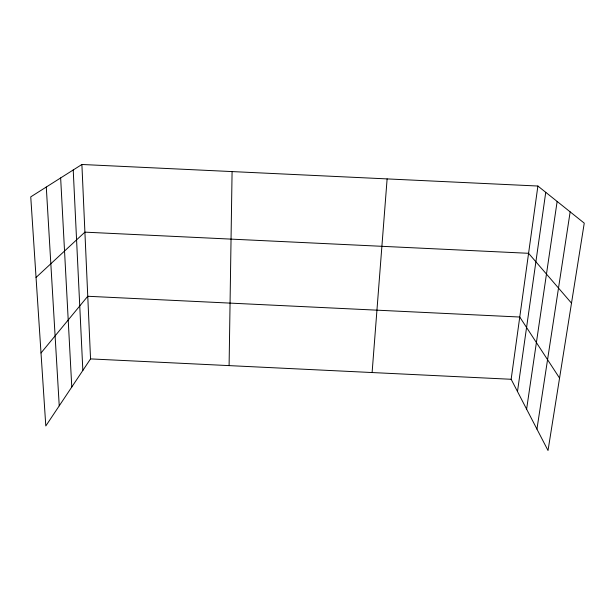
<?xml version="1.0" encoding="UTF-8"?>
<svg xmlns="http://www.w3.org/2000/svg" width="615" height="615" viewBox="0 0 615 615"><rect width="100%" height="100%" fill="white"/><g stroke="black" fill="none" stroke-linecap="round" stroke-linejoin="round"><path stroke-width="0.92" d="M229.095 365.61L232.086 171.577M372.106 372.544L387.119 178.904M537.887 186.03L584.25 223.145L548.019 450.518L511.15 379.278L537.887 186.03L81.895 164.482L30.75 196.869L45.802 425.964L90.543 358.899L81.895 164.482M517.484 391.524L545.743 192.318M526.609 409.152L557.144 201.443M536.941 429.116L570.159 211.868M41.013 352.979L87.753 296.269L519.76 317.033L559.558 378.102M36.047 277.465L84.901 232.147L528.577 253.303L571.504 303.149M90.543 358.899L511.15 379.278M46.286 187.037L59.24 405.823M60.647 177.935L71.778 387.027M73.216 169.978L82.848 370.43"/></g></svg>
